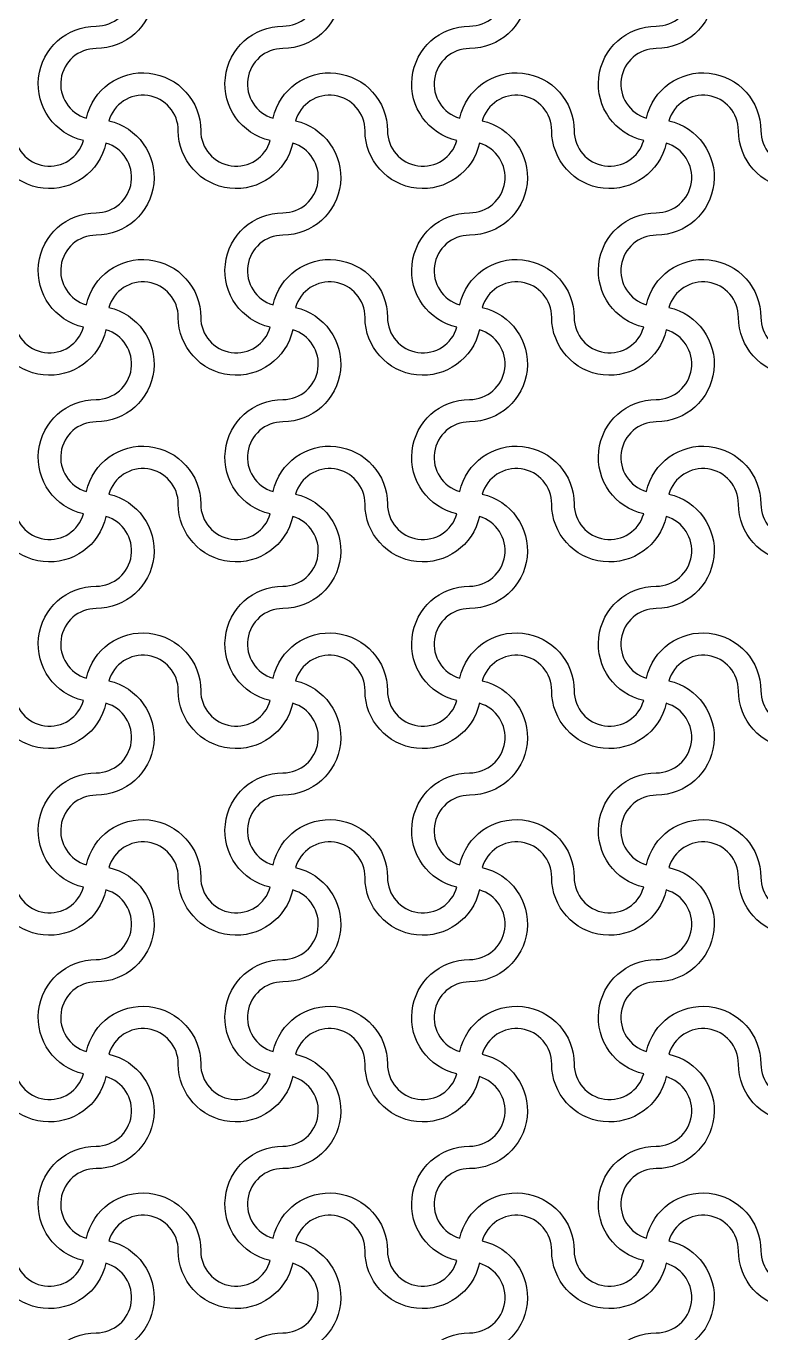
# Model space of a CAD drawing. Header units: millimetres. Extents: x 24 to 345, y 12 to 201.
# Drawn here: x 44.645 to 46.219, y 37.718 to 40.518 of the extents above; entities that cross this region are included whole.
import ezdxf

# ---------------------------------------------------------------- set-up
doc = ezdxf.new("R2010")
doc.units = ezdxf.units.MM
doc.header["$MEASUREMENT"] = 0
doc.layers.add('5th metal (rf+ground)', color=240, linetype='Continuous')

msp = doc.modelspace()

# ---------------------------------------------------------------- linework, layer by layer
at = {"layer": '5th metal (rf+ground)'}
for points in [[(44.81633, 40.66724, -0.8959788), (44.5713, 40.69421, 0.8687853), (44.42227, 40.71524, -0.8959788), (44.3953, 40.47021, 0.8687853), (44.37427, 40.32118, -0.8959788), (44.6193, 40.29421, 0.8687853), (44.76833, 40.27318, -0.8959788), (44.7953, 40.51821, 0.8687853)], [(44.81633, 40.66724, -0.8959788), (44.5713, 40.69421, 0.8687853), (44.42227, 40.71524, -0.8959788), (44.3953, 40.47021, 0.8687853), (44.37427, 40.32118, -0.8959788), (44.6193, 40.29421, 0.8687853), (44.76833, 40.27318, -0.8959788), (44.7953, 40.51821, 0.8687853)], [(44.81633, 40.66724, -0.8959788), (44.5713, 40.69421, 0.8687853), (44.42227, 40.71524, -0.8959788), (44.3953, 40.47021, 0.8687853), (44.37427, 40.32118, -0.8959788), (44.6193, 40.29421, 0.8687853), (44.76833, 40.27318, -0.8959788), (44.7953, 40.51821, 0.8687853)], [(44.81633, 40.66724, -0.8959788), (44.5713, 40.69421, 0.8687853), (44.42227, 40.71524, -0.8959788), (44.3953, 40.47021, 0.8687853), (44.37427, 40.32118, -0.8959788), (44.6193, 40.29421, 0.8687853), (44.76833, 40.27318, -0.8959788), (44.7953, 40.51821, 0.8687853)], [(45.21633, 40.66724, -0.8959788), (44.9713, 40.69421, 0.8687853), (44.82227, 40.71524, -0.8959788), (44.7953, 40.47021, 0.8687853), (44.77427, 40.32118, -0.8959788), (45.0193, 40.29421, 0.8687853), (45.16833, 40.27318, -0.8959788), (45.1953, 40.51821, 0.8687853)], [(45.21633, 40.66724, -0.8959788), (44.9713, 40.69421, 0.8687853), (44.82227, 40.71524, -0.8959788), (44.7953, 40.47021, 0.8687853), (44.77427, 40.32118, -0.8959788), (45.0193, 40.29421, 0.8687853), (45.16833, 40.27318, -0.8959788), (45.1953, 40.51821, 0.8687853)], [(45.21633, 40.66724, -0.8959788), (44.9713, 40.69421, 0.8687853), (44.82227, 40.71524, -0.8959788), (44.7953, 40.47021, 0.8687853), (44.77427, 40.32118, -0.8959788), (45.0193, 40.29421, 0.8687853), (45.16833, 40.27318, -0.8959788), (45.1953, 40.51821, 0.8687853)], [(45.21633, 40.66724, -0.8959788), (44.9713, 40.69421, 0.8687853), (44.82227, 40.71524, -0.8959788), (44.7953, 40.47021, 0.8687853), (44.77427, 40.32118, -0.8959788), (45.0193, 40.29421, 0.8687853), (45.16833, 40.27318, -0.8959788), (45.1953, 40.51821, 0.8687853)], [(45.61633, 40.66724, -0.8959788), (45.3713, 40.69421, 0.8687853), (45.22227, 40.71524, -0.8959788), (45.1953, 40.47021, 0.8687853), (45.17427, 40.32118, -0.8959788), (45.4193, 40.29421, 0.8687853), (45.56833, 40.27318, -0.8959788), (45.5953, 40.51821, 0.8687853)], [(45.61633, 40.66724, -0.8959788), (45.3713, 40.69421, 0.8687853), (45.22227, 40.71524, -0.8959788), (45.1953, 40.47021, 0.8687853), (45.17427, 40.32118, -0.8959788), (45.4193, 40.29421, 0.8687853), (45.56833, 40.27318, -0.8959788), (45.5953, 40.51821, 0.8687853)], [(45.61633, 40.66724, -0.8959788), (45.3713, 40.69421, 0.8687853), (45.22227, 40.71524, -0.8959788), (45.1953, 40.47021, 0.8687853), (45.17427, 40.32118, -0.8959788), (45.4193, 40.29421, 0.8687853), (45.56833, 40.27318, -0.8959788), (45.5953, 40.51821, 0.8687853)], [(45.61633, 40.66724, -0.8959788), (45.3713, 40.69421, 0.8687853), (45.22227, 40.71524, -0.8959788), (45.1953, 40.47021, 0.8687853), (45.17427, 40.32118, -0.8959788), (45.4193, 40.29421, 0.8687853), (45.56833, 40.27318, -0.8959788), (45.5953, 40.51821, 0.8687853)], [(46.01633, 40.66724, -0.8959788), (45.7713, 40.69421, 0.8687853), (45.62227, 40.71524, -0.8959788), (45.5953, 40.47021, 0.8687853), (45.57427, 40.32118, -0.8959788), (45.8193, 40.29421, 0.8687853), (45.96833, 40.27318, -0.8959788), (45.9953, 40.51821, 0.8687853)], [(46.01633, 40.66724, -0.8959788), (45.7713, 40.69421, 0.8687853), (45.62227, 40.71524, -0.8959788), (45.5953, 40.47021, 0.8687853), (45.57427, 40.32118, -0.8959788), (45.8193, 40.29421, 0.8687853), (45.96833, 40.27318, -0.8959788), (45.9953, 40.51821, 0.8687853)], [(46.01633, 40.66724, -0.8959788), (45.7713, 40.69421, 0.8687853), (45.62227, 40.71524, -0.8959788), (45.5953, 40.47021, 0.8687853), (45.57427, 40.32118, -0.8959788), (45.8193, 40.29421, 0.8687853), (45.96833, 40.27318, -0.8959788), (45.9953, 40.51821, 0.8687853)], [(46.01633, 40.66724, -0.8959788), (45.7713, 40.69421, 0.8687853), (45.62227, 40.71524, -0.8959788), (45.5953, 40.47021, 0.8687853), (45.57427, 40.32118, -0.8959788), (45.8193, 40.29421, 0.8687853), (45.96833, 40.27318, -0.8959788), (45.9953, 40.51821, 0.8687853)], [(46.41633, 40.66724, -0.8959788), (46.1713, 40.69421, 0.8687853), (46.02227, 40.71524, -0.8959788), (45.9953, 40.47021, 0.8687853), (45.97427, 40.32118, -0.8959788), (46.2193, 40.29421, 0.8687853), (46.36833, 40.27318, -0.8959788), (46.3953, 40.51821, 0.8687853)], [(46.41633, 40.66724, -0.8959788), (46.1713, 40.69421, 0.8687853), (46.02227, 40.71524, -0.8959788), (45.9953, 40.47021, 0.8687853), (45.97427, 40.32118, -0.8959788), (46.2193, 40.29421, 0.8687853), (46.36833, 40.27318, -0.8959788), (46.3953, 40.51821, 0.8687853)], [(46.41633, 40.66724, -0.8959788), (46.1713, 40.69421, 0.8687853), (46.02227, 40.71524, -0.8959788), (45.9953, 40.47021, 0.8687853), (45.97427, 40.32118, -0.8959788), (46.2193, 40.29421, 0.8687853), (46.36833, 40.27318, -0.8959788), (46.3953, 40.51821, 0.8687853)], [(46.41633, 40.66724, -0.8959788), (46.1713, 40.69421, 0.8687853), (46.02227, 40.71524, -0.8959788), (45.9953, 40.47021, 0.8687853), (45.97427, 40.32118, -0.8959788), (46.2193, 40.29421, 0.8687853), (46.36833, 40.27318, -0.8959788), (46.3953, 40.51821, 0.8687853)], [(44.81633, 40.26724, -0.8959788), (44.5713, 40.29421, 0.8687853), (44.42227, 40.31524, -0.8959788), (44.3953, 40.07021, 0.8687853), (44.37427, 39.92118, -0.8959788), (44.6193, 39.89421, 0.8687853), (44.76833, 39.87318, -0.8959788), (44.7953, 40.11821, 0.8687853)], [(44.81633, 40.26724, -0.8959788), (44.5713, 40.29421, 0.8687853), (44.42227, 40.31524, -0.8959788), (44.3953, 40.07021, 0.8687853), (44.37427, 39.92118, -0.8959788), (44.6193, 39.89421, 0.8687853), (44.76833, 39.87318, -0.8959788), (44.7953, 40.11821, 0.8687853)], [(44.81633, 40.26724, -0.8959788), (44.5713, 40.29421, 0.8687853), (44.42227, 40.31524, -0.8959788), (44.3953, 40.07021, 0.8687853), (44.37427, 39.92118, -0.8959788), (44.6193, 39.89421, 0.8687853), (44.76833, 39.87318, -0.8959788), (44.7953, 40.11821, 0.8687853)], [(44.81633, 40.26724, -0.8959788), (44.5713, 40.29421, 0.8687853), (44.42227, 40.31524, -0.8959788), (44.3953, 40.07021, 0.8687853), (44.37427, 39.92118, -0.8959788), (44.6193, 39.89421, 0.8687853), (44.76833, 39.87318, -0.8959788), (44.7953, 40.11821, 0.8687853)], [(45.21633, 40.26724, -0.8959788), (44.9713, 40.29421, 0.8687853), (44.82227, 40.31524, -0.8959788), (44.7953, 40.07021, 0.8687853), (44.77427, 39.92118, -0.8959788), (45.0193, 39.89421, 0.8687853), (45.16833, 39.87318, -0.8959788), (45.1953, 40.11821, 0.8687853)], [(45.21633, 40.26724, -0.8959788), (44.9713, 40.29421, 0.8687853), (44.82227, 40.31524, -0.8959788), (44.7953, 40.07021, 0.8687853), (44.77427, 39.92118, -0.8959788), (45.0193, 39.89421, 0.8687853), (45.16833, 39.87318, -0.8959788), (45.1953, 40.11821, 0.8687853)], [(45.21633, 40.26724, -0.8959788), (44.9713, 40.29421, 0.8687853), (44.82227, 40.31524, -0.8959788), (44.7953, 40.07021, 0.8687853), (44.77427, 39.92118, -0.8959788), (45.0193, 39.89421, 0.8687853), (45.16833, 39.87318, -0.8959788), (45.1953, 40.11821, 0.8687853)], [(45.21633, 40.26724, -0.8959788), (44.9713, 40.29421, 0.8687853), (44.82227, 40.31524, -0.8959788), (44.7953, 40.07021, 0.8687853), (44.77427, 39.92118, -0.8959788), (45.0193, 39.89421, 0.8687853), (45.16833, 39.87318, -0.8959788), (45.1953, 40.11821, 0.8687853)], [(45.61633, 40.26724, -0.8959788), (45.3713, 40.29421, 0.8687853), (45.22227, 40.31524, -0.8959788), (45.1953, 40.07021, 0.8687853), (45.17427, 39.92118, -0.8959788), (45.4193, 39.89421, 0.8687853), (45.56833, 39.87318, -0.8959788), (45.5953, 40.11821, 0.8687853)], [(45.61633, 40.26724, -0.8959788), (45.3713, 40.29421, 0.8687853), (45.22227, 40.31524, -0.8959788), (45.1953, 40.07021, 0.8687853), (45.17427, 39.92118, -0.8959788), (45.4193, 39.89421, 0.8687853), (45.56833, 39.87318, -0.8959788), (45.5953, 40.11821, 0.8687853)], [(45.61633, 40.26724, -0.8959788), (45.3713, 40.29421, 0.8687853), (45.22227, 40.31524, -0.8959788), (45.1953, 40.07021, 0.8687853), (45.17427, 39.92118, -0.8959788), (45.4193, 39.89421, 0.8687853), (45.56833, 39.87318, -0.8959788), (45.5953, 40.11821, 0.8687853)], [(45.61633, 40.26724, -0.8959788), (45.3713, 40.29421, 0.8687853), (45.22227, 40.31524, -0.8959788), (45.1953, 40.07021, 0.8687853), (45.17427, 39.92118, -0.8959788), (45.4193, 39.89421, 0.8687853), (45.56833, 39.87318, -0.8959788), (45.5953, 40.11821, 0.8687853)], [(46.01633, 40.26724, -0.8959788), (45.7713, 40.29421, 0.8687853), (45.62227, 40.31524, -0.8959788), (45.5953, 40.07021, 0.8687853), (45.57427, 39.92118, -0.8959788), (45.8193, 39.89421, 0.8687853), (45.96833, 39.87318, -0.8959788), (45.9953, 40.11821, 0.8687853)], [(46.01633, 40.26724, -0.8959788), (45.7713, 40.29421, 0.8687853), (45.62227, 40.31524, -0.8959788), (45.5953, 40.07021, 0.8687853), (45.57427, 39.92118, -0.8959788), (45.8193, 39.89421, 0.8687853), (45.96833, 39.87318, -0.8959788), (45.9953, 40.11821, 0.8687853)], [(46.01633, 40.26724, -0.8959788), (45.7713, 40.29421, 0.8687853), (45.62227, 40.31524, -0.8959788), (45.5953, 40.07021, 0.8687853), (45.57427, 39.92118, -0.8959788), (45.8193, 39.89421, 0.8687853), (45.96833, 39.87318, -0.8959788), (45.9953, 40.11821, 0.8687853)], [(46.01633, 40.26724, -0.8959788), (45.7713, 40.29421, 0.8687853), (45.62227, 40.31524, -0.8959788), (45.5953, 40.07021, 0.8687853), (45.57427, 39.92118, -0.8959788), (45.8193, 39.89421, 0.8687853), (45.96833, 39.87318, -0.8959788), (45.9953, 40.11821, 0.8687853)], [(46.41633, 40.26724, -0.8959788), (46.1713, 40.29421, 0.8687853), (46.02227, 40.31524, -0.8959788), (45.9953, 40.07021, 0.8687853), (45.97427, 39.92118, -0.8959788), (46.2193, 39.89421, 0.8687853), (46.36833, 39.87318, -0.8959788), (46.3953, 40.11821, 0.8687853)], [(46.41633, 40.26724, -0.8959788), (46.1713, 40.29421, 0.8687853), (46.02227, 40.31524, -0.8959788), (45.9953, 40.07021, 0.8687853), (45.97427, 39.92118, -0.8959788), (46.2193, 39.89421, 0.8687853), (46.36833, 39.87318, -0.8959788), (46.3953, 40.11821, 0.8687853)], [(46.41633, 40.26724, -0.8959788), (46.1713, 40.29421, 0.8687853), (46.02227, 40.31524, -0.8959788), (45.9953, 40.07021, 0.8687853), (45.97427, 39.92118, -0.8959788), (46.2193, 39.89421, 0.8687853), (46.36833, 39.87318, -0.8959788), (46.3953, 40.11821, 0.8687853)], [(46.41633, 40.26724, -0.8959788), (46.1713, 40.29421, 0.8687853), (46.02227, 40.31524, -0.8959788), (45.9953, 40.07021, 0.8687853), (45.97427, 39.92118, -0.8959788), (46.2193, 39.89421, 0.8687853), (46.36833, 39.87318, -0.8959788), (46.3953, 40.11821, 0.8687853)], [(44.81633, 39.86724, -0.8959788), (44.5713, 39.89421, 0.8687853), (44.42227, 39.91524, -0.8959788), (44.3953, 39.67021, 0.8687853), (44.37427, 39.52118, -0.8959788), (44.6193, 39.49421, 0.8687853), (44.76833, 39.47318, -0.8959788), (44.7953, 39.71821, 0.8687853)], [(44.81633, 39.86724, -0.8959788), (44.5713, 39.89421, 0.8687853), (44.42227, 39.91524, -0.8959788), (44.3953, 39.67021, 0.8687853), (44.37427, 39.52118, -0.8959788), (44.6193, 39.49421, 0.8687853), (44.76833, 39.47318, -0.8959788), (44.7953, 39.71821, 0.8687853)], [(44.81633, 39.86724, -0.8959788), (44.5713, 39.89421, 0.8687853), (44.42227, 39.91524, -0.8959788), (44.3953, 39.67021, 0.8687853), (44.37427, 39.52118, -0.8959788), (44.6193, 39.49421, 0.8687853), (44.76833, 39.47318, -0.8959788), (44.7953, 39.71821, 0.8687853)], [(44.81633, 39.86724, -0.8959788), (44.5713, 39.89421, 0.8687853), (44.42227, 39.91524, -0.8959788), (44.3953, 39.67021, 0.8687853), (44.37427, 39.52118, -0.8959788), (44.6193, 39.49421, 0.8687853), (44.76833, 39.47318, -0.8959788), (44.7953, 39.71821, 0.8687853)], [(45.21633, 39.86724, -0.8959788), (44.9713, 39.89421, 0.8687853), (44.82227, 39.91524, -0.8959788), (44.7953, 39.67021, 0.8687853), (44.77427, 39.52118, -0.8959788), (45.0193, 39.49421, 0.8687853), (45.16833, 39.47318, -0.8959788), (45.1953, 39.71821, 0.8687853)], [(45.21633, 39.86724, -0.8959788), (44.9713, 39.89421, 0.8687853), (44.82227, 39.91524, -0.8959788), (44.7953, 39.67021, 0.8687853), (44.77427, 39.52118, -0.8959788), (45.0193, 39.49421, 0.8687853), (45.16833, 39.47318, -0.8959788), (45.1953, 39.71821, 0.8687853)], [(45.21633, 39.86724, -0.8959788), (44.9713, 39.89421, 0.8687853), (44.82227, 39.91524, -0.8959788), (44.7953, 39.67021, 0.8687853), (44.77427, 39.52118, -0.8959788), (45.0193, 39.49421, 0.8687853), (45.16833, 39.47318, -0.8959788), (45.1953, 39.71821, 0.8687853)], [(45.21633, 39.86724, -0.8959788), (44.9713, 39.89421, 0.8687853), (44.82227, 39.91524, -0.8959788), (44.7953, 39.67021, 0.8687853), (44.77427, 39.52118, -0.8959788), (45.0193, 39.49421, 0.8687853), (45.16833, 39.47318, -0.8959788), (45.1953, 39.71821, 0.8687853)], [(45.61633, 39.86724, -0.8959788), (45.3713, 39.89421, 0.8687853), (45.22227, 39.91524, -0.8959788), (45.1953, 39.67021, 0.8687853), (45.17427, 39.52118, -0.8959788), (45.4193, 39.49421, 0.8687853), (45.56833, 39.47318, -0.8959788), (45.5953, 39.71821, 0.8687853)], [(45.61633, 39.86724, -0.8959788), (45.3713, 39.89421, 0.8687853), (45.22227, 39.91524, -0.8959788), (45.1953, 39.67021, 0.8687853), (45.17427, 39.52118, -0.8959788), (45.4193, 39.49421, 0.8687853), (45.56833, 39.47318, -0.8959788), (45.5953, 39.71821, 0.8687853)], [(45.61633, 39.86724, -0.8959788), (45.3713, 39.89421, 0.8687853), (45.22227, 39.91524, -0.8959788), (45.1953, 39.67021, 0.8687853), (45.17427, 39.52118, -0.8959788), (45.4193, 39.49421, 0.8687853), (45.56833, 39.47318, -0.8959788), (45.5953, 39.71821, 0.8687853)], [(45.61633, 39.86724, -0.8959788), (45.3713, 39.89421, 0.8687853), (45.22227, 39.91524, -0.8959788), (45.1953, 39.67021, 0.8687853), (45.17427, 39.52118, -0.8959788), (45.4193, 39.49421, 0.8687853), (45.56833, 39.47318, -0.8959788), (45.5953, 39.71821, 0.8687853)], [(46.01633, 39.86724, -0.8959788), (45.7713, 39.89421, 0.8687853), (45.62227, 39.91524, -0.8959788), (45.5953, 39.67021, 0.8687853), (45.57427, 39.52118, -0.8959788), (45.8193, 39.49421, 0.8687853), (45.96833, 39.47318, -0.8959788), (45.9953, 39.71821, 0.8687853)], [(46.01633, 39.86724, -0.8959788), (45.7713, 39.89421, 0.8687853), (45.62227, 39.91524, -0.8959788), (45.5953, 39.67021, 0.8687853), (45.57427, 39.52118, -0.8959788), (45.8193, 39.49421, 0.8687853), (45.96833, 39.47318, -0.8959788), (45.9953, 39.71821, 0.8687853)], [(46.01633, 39.86724, -0.8959788), (45.7713, 39.89421, 0.8687853), (45.62227, 39.91524, -0.8959788), (45.5953, 39.67021, 0.8687853), (45.57427, 39.52118, -0.8959788), (45.8193, 39.49421, 0.8687853), (45.96833, 39.47318, -0.8959788), (45.9953, 39.71821, 0.8687853)], [(46.01633, 39.86724, -0.8959788), (45.7713, 39.89421, 0.8687853), (45.62227, 39.91524, -0.8959788), (45.5953, 39.67021, 0.8687853), (45.57427, 39.52118, -0.8959788), (45.8193, 39.49421, 0.8687853), (45.96833, 39.47318, -0.8959788), (45.9953, 39.71821, 0.8687853)], [(46.41633, 39.86724, -0.8959788), (46.1713, 39.89421, 0.8687853), (46.02227, 39.91524, -0.8959788), (45.9953, 39.67021, 0.8687853), (45.97427, 39.52118, -0.8959788), (46.2193, 39.49421, 0.8687853), (46.36833, 39.47318, -0.8959788), (46.3953, 39.71821, 0.8687853)], [(46.41633, 39.86724, -0.8959788), (46.1713, 39.89421, 0.8687853), (46.02227, 39.91524, -0.8959788), (45.9953, 39.67021, 0.8687853), (45.97427, 39.52118, -0.8959788), (46.2193, 39.49421, 0.8687853), (46.36833, 39.47318, -0.8959788), (46.3953, 39.71821, 0.8687853)], [(46.41633, 39.86724, -0.8959788), (46.1713, 39.89421, 0.8687853), (46.02227, 39.91524, -0.8959788), (45.9953, 39.67021, 0.8687853), (45.97427, 39.52118, -0.8959788), (46.2193, 39.49421, 0.8687853), (46.36833, 39.47318, -0.8959788), (46.3953, 39.71821, 0.8687853)], [(46.41633, 39.86724, -0.8959788), (46.1713, 39.89421, 0.8687853), (46.02227, 39.91524, -0.8959788), (45.9953, 39.67021, 0.8687853), (45.97427, 39.52118, -0.8959788), (46.2193, 39.49421, 0.8687853), (46.36833, 39.47318, -0.8959788), (46.3953, 39.71821, 0.8687853)], [(44.81633, 39.46724, -0.8959788), (44.5713, 39.49421, 0.8687853), (44.42227, 39.51524, -0.8959788), (44.3953, 39.27021, 0.8687853), (44.37427, 39.12118, -0.8959788), (44.6193, 39.09421, 0.8687853), (44.76833, 39.07318, -0.8959788), (44.7953, 39.31821, 0.8687853)], [(44.81633, 39.46724, -0.8959788), (44.5713, 39.49421, 0.8687853), (44.42227, 39.51524, -0.8959788), (44.3953, 39.27021, 0.8687853), (44.37427, 39.12118, -0.8959788), (44.6193, 39.09421, 0.8687853), (44.76833, 39.07318, -0.8959788), (44.7953, 39.31821, 0.8687853)], [(44.81633, 39.46724, -0.8959788), (44.5713, 39.49421, 0.8687853), (44.42227, 39.51524, -0.8959788), (44.3953, 39.27021, 0.8687853), (44.37427, 39.12118, -0.8959788), (44.6193, 39.09421, 0.8687853), (44.76833, 39.07318, -0.8959788), (44.7953, 39.31821, 0.8687853)], [(44.81633, 39.46724, -0.8959788), (44.5713, 39.49421, 0.8687853), (44.42227, 39.51524, -0.8959788), (44.3953, 39.27021, 0.8687853), (44.37427, 39.12118, -0.8959788), (44.6193, 39.09421, 0.8687853), (44.76833, 39.07318, -0.8959788), (44.7953, 39.31821, 0.8687853)], [(45.21633, 39.46724, -0.8959788), (44.9713, 39.49421, 0.8687853), (44.82227, 39.51524, -0.8959788), (44.7953, 39.27021, 0.8687853), (44.77427, 39.12118, -0.8959788), (45.0193, 39.09421, 0.8687853), (45.16833, 39.07318, -0.8959788), (45.1953, 39.31821, 0.8687853)], [(45.21633, 39.46724, -0.8959788), (44.9713, 39.49421, 0.8687853), (44.82227, 39.51524, -0.8959788), (44.7953, 39.27021, 0.8687853), (44.77427, 39.12118, -0.8959788), (45.0193, 39.09421, 0.8687853), (45.16833, 39.07318, -0.8959788), (45.1953, 39.31821, 0.8687853)], [(45.21633, 39.46724, -0.8959788), (44.9713, 39.49421, 0.8687853), (44.82227, 39.51524, -0.8959788), (44.7953, 39.27021, 0.8687853), (44.77427, 39.12118, -0.8959788), (45.0193, 39.09421, 0.8687853), (45.16833, 39.07318, -0.8959788), (45.1953, 39.31821, 0.8687853)], [(45.21633, 39.46724, -0.8959788), (44.9713, 39.49421, 0.8687853), (44.82227, 39.51524, -0.8959788), (44.7953, 39.27021, 0.8687853), (44.77427, 39.12118, -0.8959788), (45.0193, 39.09421, 0.8687853), (45.16833, 39.07318, -0.8959788), (45.1953, 39.31821, 0.8687853)], [(45.61633, 39.46724, -0.8959788), (45.3713, 39.49421, 0.8687853), (45.22227, 39.51524, -0.8959788), (45.1953, 39.27021, 0.8687853), (45.17427, 39.12118, -0.8959788), (45.4193, 39.09421, 0.8687853), (45.56833, 39.07318, -0.8959788), (45.5953, 39.31821, 0.8687853)], [(45.61633, 39.46724, -0.8959788), (45.3713, 39.49421, 0.8687853), (45.22227, 39.51524, -0.8959788), (45.1953, 39.27021, 0.8687853), (45.17427, 39.12118, -0.8959788), (45.4193, 39.09421, 0.8687853), (45.56833, 39.07318, -0.8959788), (45.5953, 39.31821, 0.8687853)], [(45.61633, 39.46724, -0.8959788), (45.3713, 39.49421, 0.8687853), (45.22227, 39.51524, -0.8959788), (45.1953, 39.27021, 0.8687853), (45.17427, 39.12118, -0.8959788), (45.4193, 39.09421, 0.8687853), (45.56833, 39.07318, -0.8959788), (45.5953, 39.31821, 0.8687853)], [(45.61633, 39.46724, -0.8959788), (45.3713, 39.49421, 0.8687853), (45.22227, 39.51524, -0.8959788), (45.1953, 39.27021, 0.8687853), (45.17427, 39.12118, -0.8959788), (45.4193, 39.09421, 0.8687853), (45.56833, 39.07318, -0.8959788), (45.5953, 39.31821, 0.8687853)], [(46.01633, 39.46724, -0.8959788), (45.7713, 39.49421, 0.8687853), (45.62227, 39.51524, -0.8959788), (45.5953, 39.27021, 0.8687853), (45.57427, 39.12118, -0.8959788), (45.8193, 39.09421, 0.8687853), (45.96833, 39.07318, -0.8959788), (45.9953, 39.31821, 0.8687853)], [(46.01633, 39.46724, -0.8959788), (45.7713, 39.49421, 0.8687853), (45.62227, 39.51524, -0.8959788), (45.5953, 39.27021, 0.8687853), (45.57427, 39.12118, -0.8959788), (45.8193, 39.09421, 0.8687853), (45.96833, 39.07318, -0.8959788), (45.9953, 39.31821, 0.8687853)], [(46.01633, 39.46724, -0.8959788), (45.7713, 39.49421, 0.8687853), (45.62227, 39.51524, -0.8959788), (45.5953, 39.27021, 0.8687853), (45.57427, 39.12118, -0.8959788), (45.8193, 39.09421, 0.8687853), (45.96833, 39.07318, -0.8959788), (45.9953, 39.31821, 0.8687853)], [(46.01633, 39.46724, -0.8959788), (45.7713, 39.49421, 0.8687853), (45.62227, 39.51524, -0.8959788), (45.5953, 39.27021, 0.8687853), (45.57427, 39.12118, -0.8959788), (45.8193, 39.09421, 0.8687853), (45.96833, 39.07318, -0.8959788), (45.9953, 39.31821, 0.8687853)], [(46.41633, 39.46724, -0.8959788), (46.1713, 39.49421, 0.8687853), (46.02227, 39.51524, -0.8959788), (45.9953, 39.27021, 0.8687853), (45.97427, 39.12118, -0.8959788), (46.2193, 39.09421, 0.8687853), (46.36833, 39.07318, -0.8959788), (46.3953, 39.31821, 0.8687853)], [(46.41633, 39.46724, -0.8959788), (46.1713, 39.49421, 0.8687853), (46.02227, 39.51524, -0.8959788), (45.9953, 39.27021, 0.8687853), (45.97427, 39.12118, -0.8959788), (46.2193, 39.09421, 0.8687853), (46.36833, 39.07318, -0.8959788), (46.3953, 39.31821, 0.8687853)], [(46.41633, 39.46724, -0.8959788), (46.1713, 39.49421, 0.8687853), (46.02227, 39.51524, -0.8959788), (45.9953, 39.27021, 0.8687853), (45.97427, 39.12118, -0.8959788), (46.2193, 39.09421, 0.8687853), (46.36833, 39.07318, -0.8959788), (46.3953, 39.31821, 0.8687853)], [(46.41633, 39.46724, -0.8959788), (46.1713, 39.49421, 0.8687853), (46.02227, 39.51524, -0.8959788), (45.9953, 39.27021, 0.8687853), (45.97427, 39.12118, -0.8959788), (46.2193, 39.09421, 0.8687853), (46.36833, 39.07318, -0.8959788), (46.3953, 39.31821, 0.8687853)], [(44.81633, 39.06724, -0.8959788), (44.5713, 39.09421, 0.8687853), (44.42227, 39.11524, -0.8959788), (44.3953, 38.87021, 0.8687853), (44.37427, 38.72118, -0.8959788), (44.6193, 38.69421, 0.8687853), (44.76833, 38.67318, -0.8959788), (44.7953, 38.91821, 0.8687853)], [(44.81633, 39.06724, -0.8959788), (44.5713, 39.09421, 0.8687853), (44.42227, 39.11524, -0.8959788), (44.3953, 38.87021, 0.8687853), (44.37427, 38.72118, -0.8959788), (44.6193, 38.69421, 0.8687853), (44.76833, 38.67318, -0.8959788), (44.7953, 38.91821, 0.8687853)], [(44.81633, 39.06724, -0.8959788), (44.5713, 39.09421, 0.8687853), (44.42227, 39.11524, -0.8959788), (44.3953, 38.87021, 0.8687853), (44.37427, 38.72118, -0.8959788), (44.6193, 38.69421, 0.8687853), (44.76833, 38.67318, -0.8959788), (44.7953, 38.91821, 0.8687853)], [(44.81633, 39.06724, -0.8959788), (44.5713, 39.09421, 0.8687853), (44.42227, 39.11524, -0.8959788), (44.3953, 38.87021, 0.8687853), (44.37427, 38.72118, -0.8959788), (44.6193, 38.69421, 0.8687853), (44.76833, 38.67318, -0.8959788), (44.7953, 38.91821, 0.8687853)], [(45.21633, 39.06724, -0.8959788), (44.9713, 39.09421, 0.8687853), (44.82227, 39.11524, -0.8959788), (44.7953, 38.87021, 0.8687853), (44.77427, 38.72118, -0.8959788), (45.0193, 38.69421, 0.8687853), (45.16833, 38.67318, -0.8959788), (45.1953, 38.91821, 0.8687853)], [(45.21633, 39.06724, -0.8959788), (44.9713, 39.09421, 0.8687853), (44.82227, 39.11524, -0.8959788), (44.7953, 38.87021, 0.8687853), (44.77427, 38.72118, -0.8959788), (45.0193, 38.69421, 0.8687853), (45.16833, 38.67318, -0.8959788), (45.1953, 38.91821, 0.8687853)], [(45.21633, 39.06724, -0.8959788), (44.9713, 39.09421, 0.8687853), (44.82227, 39.11524, -0.8959788), (44.7953, 38.87021, 0.8687853), (44.77427, 38.72118, -0.8959788), (45.0193, 38.69421, 0.8687853), (45.16833, 38.67318, -0.8959788), (45.1953, 38.91821, 0.8687853)], [(45.21633, 39.06724, -0.8959788), (44.9713, 39.09421, 0.8687853), (44.82227, 39.11524, -0.8959788), (44.7953, 38.87021, 0.8687853), (44.77427, 38.72118, -0.8959788), (45.0193, 38.69421, 0.8687853), (45.16833, 38.67318, -0.8959788), (45.1953, 38.91821, 0.8687853)], [(45.61633, 39.06724, -0.8959788), (45.3713, 39.09421, 0.8687853), (45.22227, 39.11524, -0.8959788), (45.1953, 38.87021, 0.8687853), (45.17427, 38.72118, -0.8959788), (45.4193, 38.69421, 0.8687853), (45.56833, 38.67318, -0.8959788), (45.5953, 38.91821, 0.8687853)], [(45.61633, 39.06724, -0.8959788), (45.3713, 39.09421, 0.8687853), (45.22227, 39.11524, -0.8959788), (45.1953, 38.87021, 0.8687853), (45.17427, 38.72118, -0.8959788), (45.4193, 38.69421, 0.8687853), (45.56833, 38.67318, -0.8959788), (45.5953, 38.91821, 0.8687853)], [(45.61633, 39.06724, -0.8959788), (45.3713, 39.09421, 0.8687853), (45.22227, 39.11524, -0.8959788), (45.1953, 38.87021, 0.8687853), (45.17427, 38.72118, -0.8959788), (45.4193, 38.69421, 0.8687853), (45.56833, 38.67318, -0.8959788), (45.5953, 38.91821, 0.8687853)], [(45.61633, 39.06724, -0.8959788), (45.3713, 39.09421, 0.8687853), (45.22227, 39.11524, -0.8959788), (45.1953, 38.87021, 0.8687853), (45.17427, 38.72118, -0.8959788), (45.4193, 38.69421, 0.8687853), (45.56833, 38.67318, -0.8959788), (45.5953, 38.91821, 0.8687853)], [(46.01633, 39.06724, -0.8959788), (45.7713, 39.09421, 0.8687853), (45.62227, 39.11524, -0.8959788), (45.5953, 38.87021, 0.8687853), (45.57427, 38.72118, -0.8959788), (45.8193, 38.69421, 0.8687853), (45.96833, 38.67318, -0.8959788), (45.9953, 38.91821, 0.8687853)], [(46.01633, 39.06724, -0.8959788), (45.7713, 39.09421, 0.8687853), (45.62227, 39.11524, -0.8959788), (45.5953, 38.87021, 0.8687853), (45.57427, 38.72118, -0.8959788), (45.8193, 38.69421, 0.8687853), (45.96833, 38.67318, -0.8959788), (45.9953, 38.91821, 0.8687853)], [(46.01633, 39.06724, -0.8959788), (45.7713, 39.09421, 0.8687853), (45.62227, 39.11524, -0.8959788), (45.5953, 38.87021, 0.8687853), (45.57427, 38.72118, -0.8959788), (45.8193, 38.69421, 0.8687853), (45.96833, 38.67318, -0.8959788), (45.9953, 38.91821, 0.8687853)], [(46.01633, 39.06724, -0.8959788), (45.7713, 39.09421, 0.8687853), (45.62227, 39.11524, -0.8959788), (45.5953, 38.87021, 0.8687853), (45.57427, 38.72118, -0.8959788), (45.8193, 38.69421, 0.8687853), (45.96833, 38.67318, -0.8959788), (45.9953, 38.91821, 0.8687853)], [(46.41633, 39.06724, -0.8959788), (46.1713, 39.09421, 0.8687853), (46.02227, 39.11524, -0.8959788), (45.9953, 38.87021, 0.8687853), (45.97427, 38.72118, -0.8959788), (46.2193, 38.69421, 0.8687853), (46.36833, 38.67318, -0.8959788), (46.3953, 38.91821, 0.8687853)], [(46.41633, 39.06724, -0.8959788), (46.1713, 39.09421, 0.8687853), (46.02227, 39.11524, -0.8959788), (45.9953, 38.87021, 0.8687853), (45.97427, 38.72118, -0.8959788), (46.2193, 38.69421, 0.8687853), (46.36833, 38.67318, -0.8959788), (46.3953, 38.91821, 0.8687853)], [(46.41633, 39.06724, -0.8959788), (46.1713, 39.09421, 0.8687853), (46.02227, 39.11524, -0.8959788), (45.9953, 38.87021, 0.8687853), (45.97427, 38.72118, -0.8959788), (46.2193, 38.69421, 0.8687853), (46.36833, 38.67318, -0.8959788), (46.3953, 38.91821, 0.8687853)], [(46.41633, 39.06724, -0.8959788), (46.1713, 39.09421, 0.8687853), (46.02227, 39.11524, -0.8959788), (45.9953, 38.87021, 0.8687853), (45.97427, 38.72118, -0.8959788), (46.2193, 38.69421, 0.8687853), (46.36833, 38.67318, -0.8959788), (46.3953, 38.91821, 0.8687853)], [(44.81633, 38.66724, -0.8959788), (44.5713, 38.69421, 0.8687853), (44.42227, 38.71524, -0.8959788), (44.3953, 38.47021, 0.8687853), (44.37427, 38.32118, -0.8959788), (44.6193, 38.29421, 0.8687853), (44.76833, 38.27318, -0.8959788), (44.7953, 38.51821, 0.8687853)], [(44.81633, 38.66724, -0.8959788), (44.5713, 38.69421, 0.8687853), (44.42227, 38.71524, -0.8959788), (44.3953, 38.47021, 0.8687853), (44.37427, 38.32118, -0.8959788), (44.6193, 38.29421, 0.8687853), (44.76833, 38.27318, -0.8959788), (44.7953, 38.51821, 0.8687853)], [(44.81633, 38.66724, -0.8959788), (44.5713, 38.69421, 0.8687853), (44.42227, 38.71524, -0.8959788), (44.3953, 38.47021, 0.8687853), (44.37427, 38.32118, -0.8959788), (44.6193, 38.29421, 0.8687853), (44.76833, 38.27318, -0.8959788), (44.7953, 38.51821, 0.8687853)], [(44.81633, 38.66724, -0.8959788), (44.5713, 38.69421, 0.8687853), (44.42227, 38.71524, -0.8959788), (44.3953, 38.47021, 0.8687853), (44.37427, 38.32118, -0.8959788), (44.6193, 38.29421, 0.8687853), (44.76833, 38.27318, -0.8959788), (44.7953, 38.51821, 0.8687853)], [(45.21633, 38.66724, -0.8959788), (44.9713, 38.69421, 0.8687853), (44.82227, 38.71524, -0.8959788), (44.7953, 38.47021, 0.8687853), (44.77427, 38.32118, -0.8959788), (45.0193, 38.29421, 0.8687853), (45.16833, 38.27318, -0.8959788), (45.1953, 38.51821, 0.8687853)], [(45.21633, 38.66724, -0.8959788), (44.9713, 38.69421, 0.8687853), (44.82227, 38.71524, -0.8959788), (44.7953, 38.47021, 0.8687853), (44.77427, 38.32118, -0.8959788), (45.0193, 38.29421, 0.8687853), (45.16833, 38.27318, -0.8959788), (45.1953, 38.51821, 0.8687853)], [(45.21633, 38.66724, -0.8959788), (44.9713, 38.69421, 0.8687853), (44.82227, 38.71524, -0.8959788), (44.7953, 38.47021, 0.8687853), (44.77427, 38.32118, -0.8959788), (45.0193, 38.29421, 0.8687853), (45.16833, 38.27318, -0.8959788), (45.1953, 38.51821, 0.8687853)], [(45.21633, 38.66724, -0.8959788), (44.9713, 38.69421, 0.8687853), (44.82227, 38.71524, -0.8959788), (44.7953, 38.47021, 0.8687853), (44.77427, 38.32118, -0.8959788), (45.0193, 38.29421, 0.8687853), (45.16833, 38.27318, -0.8959788), (45.1953, 38.51821, 0.8687853)], [(45.61633, 38.66724, -0.8959788), (45.3713, 38.69421, 0.8687853), (45.22227, 38.71524, -0.8959788), (45.1953, 38.47021, 0.8687853), (45.17427, 38.32118, -0.8959788), (45.4193, 38.29421, 0.8687853), (45.56833, 38.27318, -0.8959788), (45.5953, 38.51821, 0.8687853)], [(45.61633, 38.66724, -0.8959788), (45.3713, 38.69421, 0.8687853), (45.22227, 38.71524, -0.8959788), (45.1953, 38.47021, 0.8687853), (45.17427, 38.32118, -0.8959788), (45.4193, 38.29421, 0.8687853), (45.56833, 38.27318, -0.8959788), (45.5953, 38.51821, 0.8687853)], [(45.61633, 38.66724, -0.8959788), (45.3713, 38.69421, 0.8687853), (45.22227, 38.71524, -0.8959788), (45.1953, 38.47021, 0.8687853), (45.17427, 38.32118, -0.8959788), (45.4193, 38.29421, 0.8687853), (45.56833, 38.27318, -0.8959788), (45.5953, 38.51821, 0.8687853)], [(45.61633, 38.66724, -0.8959788), (45.3713, 38.69421, 0.8687853), (45.22227, 38.71524, -0.8959788), (45.1953, 38.47021, 0.8687853), (45.17427, 38.32118, -0.8959788), (45.4193, 38.29421, 0.8687853), (45.56833, 38.27318, -0.8959788), (45.5953, 38.51821, 0.8687853)], [(46.01633, 38.66724, -0.8959788), (45.7713, 38.69421, 0.8687853), (45.62227, 38.71524, -0.8959788), (45.5953, 38.47021, 0.8687853), (45.57427, 38.32118, -0.8959788), (45.8193, 38.29421, 0.8687853), (45.96833, 38.27318, -0.8959788), (45.9953, 38.51821, 0.8687853)], [(46.01633, 38.66724, -0.8959788), (45.7713, 38.69421, 0.8687853), (45.62227, 38.71524, -0.8959788), (45.5953, 38.47021, 0.8687853), (45.57427, 38.32118, -0.8959788), (45.8193, 38.29421, 0.8687853), (45.96833, 38.27318, -0.8959788), (45.9953, 38.51821, 0.8687853)], [(46.01633, 38.66724, -0.8959788), (45.7713, 38.69421, 0.8687853), (45.62227, 38.71524, -0.8959788), (45.5953, 38.47021, 0.8687853), (45.57427, 38.32118, -0.8959788), (45.8193, 38.29421, 0.8687853), (45.96833, 38.27318, -0.8959788), (45.9953, 38.51821, 0.8687853)], [(46.01633, 38.66724, -0.8959788), (45.7713, 38.69421, 0.8687853), (45.62227, 38.71524, -0.8959788), (45.5953, 38.47021, 0.8687853), (45.57427, 38.32118, -0.8959788), (45.8193, 38.29421, 0.8687853), (45.96833, 38.27318, -0.8959788), (45.9953, 38.51821, 0.8687853)], [(46.41633, 38.66724, -0.8959788), (46.1713, 38.69421, 0.8687853), (46.02227, 38.71524, -0.8959788), (45.9953, 38.47021, 0.8687853), (45.97427, 38.32118, -0.8959788), (46.2193, 38.29421, 0.8687853), (46.36833, 38.27318, -0.8959788), (46.3953, 38.51821, 0.8687853)], [(46.41633, 38.66724, -0.8959788), (46.1713, 38.69421, 0.8687853), (46.02227, 38.71524, -0.8959788), (45.9953, 38.47021, 0.8687853), (45.97427, 38.32118, -0.8959788), (46.2193, 38.29421, 0.8687853), (46.36833, 38.27318, -0.8959788), (46.3953, 38.51821, 0.8687853)], [(46.41633, 38.66724, -0.8959788), (46.1713, 38.69421, 0.8687853), (46.02227, 38.71524, -0.8959788), (45.9953, 38.47021, 0.8687853), (45.97427, 38.32118, -0.8959788), (46.2193, 38.29421, 0.8687853), (46.36833, 38.27318, -0.8959788), (46.3953, 38.51821, 0.8687853)], [(46.41633, 38.66724, -0.8959788), (46.1713, 38.69421, 0.8687853), (46.02227, 38.71524, -0.8959788), (45.9953, 38.47021, 0.8687853), (45.97427, 38.32118, -0.8959788), (46.2193, 38.29421, 0.8687853), (46.36833, 38.27318, -0.8959788), (46.3953, 38.51821, 0.8687853)], [(44.81633, 38.26724, -0.8959788), (44.5713, 38.29421, 0.8687853), (44.42227, 38.31524, -0.8959788), (44.3953, 38.07021, 0.8687853), (44.37427, 37.92118, -0.8959788), (44.6193, 37.89421, 0.8687853), (44.76833, 37.87318, -0.8959788), (44.7953, 38.11821, 0.8687853)], [(44.81633, 38.26724, -0.8959788), (44.5713, 38.29421, 0.8687853), (44.42227, 38.31524, -0.8959788), (44.3953, 38.07021, 0.8687853), (44.37427, 37.92118, -0.8959788), (44.6193, 37.89421, 0.8687853), (44.76833, 37.87318, -0.8959788), (44.7953, 38.11821, 0.8687853)], [(44.81633, 38.26724, -0.8959788), (44.5713, 38.29421, 0.8687853), (44.42227, 38.31524, -0.8959788), (44.3953, 38.07021, 0.8687853), (44.37427, 37.92118, -0.8959788), (44.6193, 37.89421, 0.8687853), (44.76833, 37.87318, -0.8959788), (44.7953, 38.11821, 0.8687853)], [(44.81633, 38.26724, -0.8959788), (44.5713, 38.29421, 0.8687853), (44.42227, 38.31524, -0.8959788), (44.3953, 38.07021, 0.8687853), (44.37427, 37.92118, -0.8959788), (44.6193, 37.89421, 0.8687853), (44.76833, 37.87318, -0.8959788), (44.7953, 38.11821, 0.8687853)], [(45.21633, 38.26724, -0.8959788), (44.9713, 38.29421, 0.8687853), (44.82227, 38.31524, -0.8959788), (44.7953, 38.07021, 0.8687853), (44.77427, 37.92118, -0.8959788), (45.0193, 37.89421, 0.8687853), (45.16833, 37.87318, -0.8959788), (45.1953, 38.11821, 0.8687853)], [(45.21633, 38.26724, -0.8959788), (44.9713, 38.29421, 0.8687853), (44.82227, 38.31524, -0.8959788), (44.7953, 38.07021, 0.8687853), (44.77427, 37.92118, -0.8959788), (45.0193, 37.89421, 0.8687853), (45.16833, 37.87318, -0.8959788), (45.1953, 38.11821, 0.8687853)], [(45.21633, 38.26724, -0.8959788), (44.9713, 38.29421, 0.8687853), (44.82227, 38.31524, -0.8959788), (44.7953, 38.07021, 0.8687853), (44.77427, 37.92118, -0.8959788), (45.0193, 37.89421, 0.8687853), (45.16833, 37.87318, -0.8959788), (45.1953, 38.11821, 0.8687853)], [(45.21633, 38.26724, -0.8959788), (44.9713, 38.29421, 0.8687853), (44.82227, 38.31524, -0.8959788), (44.7953, 38.07021, 0.8687853), (44.77427, 37.92118, -0.8959788), (45.0193, 37.89421, 0.8687853), (45.16833, 37.87318, -0.8959788), (45.1953, 38.11821, 0.8687853)], [(45.61633, 38.26724, -0.8959788), (45.3713, 38.29421, 0.8687853), (45.22227, 38.31524, -0.8959788), (45.1953, 38.07021, 0.8687853), (45.17427, 37.92118, -0.8959788), (45.4193, 37.89421, 0.8687853), (45.56833, 37.87318, -0.8959788), (45.5953, 38.11821, 0.8687853)], [(45.61633, 38.26724, -0.8959788), (45.3713, 38.29421, 0.8687853), (45.22227, 38.31524, -0.8959788), (45.1953, 38.07021, 0.8687853), (45.17427, 37.92118, -0.8959788), (45.4193, 37.89421, 0.8687853), (45.56833, 37.87318, -0.8959788), (45.5953, 38.11821, 0.8687853)], [(45.61633, 38.26724, -0.8959788), (45.3713, 38.29421, 0.8687853), (45.22227, 38.31524, -0.8959788), (45.1953, 38.07021, 0.8687853), (45.17427, 37.92118, -0.8959788), (45.4193, 37.89421, 0.8687853), (45.56833, 37.87318, -0.8959788), (45.5953, 38.11821, 0.8687853)], [(45.61633, 38.26724, -0.8959788), (45.3713, 38.29421, 0.8687853), (45.22227, 38.31524, -0.8959788), (45.1953, 38.07021, 0.8687853), (45.17427, 37.92118, -0.8959788), (45.4193, 37.89421, 0.8687853), (45.56833, 37.87318, -0.8959788), (45.5953, 38.11821, 0.8687853)], [(46.01633, 38.26724, -0.8959788), (45.7713, 38.29421, 0.8687853), (45.62227, 38.31524, -0.8959788), (45.5953, 38.07021, 0.8687853), (45.57427, 37.92118, -0.8959788), (45.8193, 37.89421, 0.8687853), (45.96833, 37.87318, -0.8959788), (45.9953, 38.11821, 0.8687853)], [(46.01633, 38.26724, -0.8959788), (45.7713, 38.29421, 0.8687853), (45.62227, 38.31524, -0.8959788), (45.5953, 38.07021, 0.8687853), (45.57427, 37.92118, -0.8959788), (45.8193, 37.89421, 0.8687853), (45.96833, 37.87318, -0.8959788), (45.9953, 38.11821, 0.8687853)], [(46.01633, 38.26724, -0.8959788), (45.7713, 38.29421, 0.8687853), (45.62227, 38.31524, -0.8959788), (45.5953, 38.07021, 0.8687853), (45.57427, 37.92118, -0.8959788), (45.8193, 37.89421, 0.8687853), (45.96833, 37.87318, -0.8959788), (45.9953, 38.11821, 0.8687853)], [(46.01633, 38.26724, -0.8959788), (45.7713, 38.29421, 0.8687853), (45.62227, 38.31524, -0.8959788), (45.5953, 38.07021, 0.8687853), (45.57427, 37.92118, -0.8959788), (45.8193, 37.89421, 0.8687853), (45.96833, 37.87318, -0.8959788), (45.9953, 38.11821, 0.8687853)], [(46.41633, 38.26724, -0.8959788), (46.1713, 38.29421, 0.8687853), (46.02227, 38.31524, -0.8959788), (45.9953, 38.07021, 0.8687853), (45.97427, 37.92118, -0.8959788), (46.2193, 37.89421, 0.8687853), (46.36833, 37.87318, -0.8959788), (46.3953, 38.11821, 0.8687853)], [(46.41633, 38.26724, -0.8959788), (46.1713, 38.29421, 0.8687853), (46.02227, 38.31524, -0.8959788), (45.9953, 38.07021, 0.8687853), (45.97427, 37.92118, -0.8959788), (46.2193, 37.89421, 0.8687853), (46.36833, 37.87318, -0.8959788), (46.3953, 38.11821, 0.8687853)], [(46.41633, 38.26724, -0.8959788), (46.1713, 38.29421, 0.8687853), (46.02227, 38.31524, -0.8959788), (45.9953, 38.07021, 0.8687853), (45.97427, 37.92118, -0.8959788), (46.2193, 37.89421, 0.8687853), (46.36833, 37.87318, -0.8959788), (46.3953, 38.11821, 0.8687853)], [(46.41633, 38.26724, -0.8959788), (46.1713, 38.29421, 0.8687853), (46.02227, 38.31524, -0.8959788), (45.9953, 38.07021, 0.8687853), (45.97427, 37.92118, -0.8959788), (46.2193, 37.89421, 0.8687853), (46.36833, 37.87318, -0.8959788), (46.3953, 38.11821, 0.8687853)], [(44.81633, 37.86724, -0.8959788), (44.5713, 37.89421, 0.8687853), (44.42227, 37.91524, -0.8959788), (44.3953, 37.67021, 0.8687853), (44.37427, 37.52118, -0.8959788), (44.6193, 37.49421, 0.8687853), (44.76833, 37.47318, -0.8959788), (44.7953, 37.71821, 0.8687853)], [(44.81633, 37.86724, -0.8959788), (44.5713, 37.89421, 0.8687853), (44.42227, 37.91524, -0.8959788), (44.3953, 37.67021, 0.8687853), (44.37427, 37.52118, -0.8959788), (44.6193, 37.49421, 0.8687853), (44.76833, 37.47318, -0.8959788), (44.7953, 37.71821, 0.8687853)], [(44.81633, 37.86724, -0.8959788), (44.5713, 37.89421, 0.8687853), (44.42227, 37.91524, -0.8959788), (44.3953, 37.67021, 0.8687853), (44.37427, 37.52118, -0.8959788), (44.6193, 37.49421, 0.8687853), (44.76833, 37.47318, -0.8959788), (44.7953, 37.71821, 0.8687853)], [(44.81633, 37.86724, -0.8959788), (44.5713, 37.89421, 0.8687853), (44.42227, 37.91524, -0.8959788), (44.3953, 37.67021, 0.8687853), (44.37427, 37.52118, -0.8959788), (44.6193, 37.49421, 0.8687853), (44.76833, 37.47318, -0.8959788), (44.7953, 37.71821, 0.8687853)], [(45.21633, 37.86724, -0.8959788), (44.9713, 37.89421, 0.8687853), (44.82227, 37.91524, -0.8959788), (44.7953, 37.67021, 0.8687853), (44.77427, 37.52118, -0.8959788), (45.0193, 37.49421, 0.8687853), (45.16833, 37.47318, -0.8959788), (45.1953, 37.71821, 0.8687853)], [(45.21633, 37.86724, -0.8959788), (44.9713, 37.89421, 0.8687853), (44.82227, 37.91524, -0.8959788), (44.7953, 37.67021, 0.8687853), (44.77427, 37.52118, -0.8959788), (45.0193, 37.49421, 0.8687853), (45.16833, 37.47318, -0.8959788), (45.1953, 37.71821, 0.8687853)], [(45.21633, 37.86724, -0.8959788), (44.9713, 37.89421, 0.8687853), (44.82227, 37.91524, -0.8959788), (44.7953, 37.67021, 0.8687853), (44.77427, 37.52118, -0.8959788), (45.0193, 37.49421, 0.8687853), (45.16833, 37.47318, -0.8959788), (45.1953, 37.71821, 0.8687853)], [(45.21633, 37.86724, -0.8959788), (44.9713, 37.89421, 0.8687853), (44.82227, 37.91524, -0.8959788), (44.7953, 37.67021, 0.8687853), (44.77427, 37.52118, -0.8959788), (45.0193, 37.49421, 0.8687853), (45.16833, 37.47318, -0.8959788), (45.1953, 37.71821, 0.8687853)], [(45.61633, 37.86724, -0.8959788), (45.3713, 37.89421, 0.8687853), (45.22227, 37.91524, -0.8959788), (45.1953, 37.67021, 0.8687853), (45.17427, 37.52118, -0.8959788), (45.4193, 37.49421, 0.8687853), (45.56833, 37.47318, -0.8959788), (45.5953, 37.71821, 0.8687853)], [(45.61633, 37.86724, -0.8959788), (45.3713, 37.89421, 0.8687853), (45.22227, 37.91524, -0.8959788), (45.1953, 37.67021, 0.8687853), (45.17427, 37.52118, -0.8959788), (45.4193, 37.49421, 0.8687853), (45.56833, 37.47318, -0.8959788), (45.5953, 37.71821, 0.8687853)], [(45.61633, 37.86724, -0.8959788), (45.3713, 37.89421, 0.8687853), (45.22227, 37.91524, -0.8959788), (45.1953, 37.67021, 0.8687853), (45.17427, 37.52118, -0.8959788), (45.4193, 37.49421, 0.8687853), (45.56833, 37.47318, -0.8959788), (45.5953, 37.71821, 0.8687853)], [(45.61633, 37.86724, -0.8959788), (45.3713, 37.89421, 0.8687853), (45.22227, 37.91524, -0.8959788), (45.1953, 37.67021, 0.8687853), (45.17427, 37.52118, -0.8959788), (45.4193, 37.49421, 0.8687853), (45.56833, 37.47318, -0.8959788), (45.5953, 37.71821, 0.8687853)], [(46.01633, 37.86724, -0.8959788), (45.7713, 37.89421, 0.8687853), (45.62227, 37.91524, -0.8959788), (45.5953, 37.67021, 0.8687853), (45.57427, 37.52118, -0.8959788), (45.8193, 37.49421, 0.8687853), (45.96833, 37.47318, -0.8959788), (45.9953, 37.71821, 0.8687853)], [(46.01633, 37.86724, -0.8959788), (45.7713, 37.89421, 0.8687853), (45.62227, 37.91524, -0.8959788), (45.5953, 37.67021, 0.8687853), (45.57427, 37.52118, -0.8959788), (45.8193, 37.49421, 0.8687853), (45.96833, 37.47318, -0.8959788), (45.9953, 37.71821, 0.8687853)], [(46.01633, 37.86724, -0.8959788), (45.7713, 37.89421, 0.8687853), (45.62227, 37.91524, -0.8959788), (45.5953, 37.67021, 0.8687853), (45.57427, 37.52118, -0.8959788), (45.8193, 37.49421, 0.8687853), (45.96833, 37.47318, -0.8959788), (45.9953, 37.71821, 0.8687853)], [(46.01633, 37.86724, -0.8959788), (45.7713, 37.89421, 0.8687853), (45.62227, 37.91524, -0.8959788), (45.5953, 37.67021, 0.8687853), (45.57427, 37.52118, -0.8959788), (45.8193, 37.49421, 0.8687853), (45.96833, 37.47318, -0.8959788), (45.9953, 37.71821, 0.8687853)], [(46.41633, 37.86724, -0.8959788), (46.1713, 37.89421, 0.8687853), (46.02227, 37.91524, -0.8959788), (45.9953, 37.67021, 0.8687853), (45.97427, 37.52118, -0.8959788), (46.2193, 37.49421, 0.8687853), (46.36833, 37.47318, -0.8959788), (46.3953, 37.71821, 0.8687853)], [(46.41633, 37.86724, -0.8959788), (46.1713, 37.89421, 0.8687853), (46.02227, 37.91524, -0.8959788), (45.9953, 37.67021, 0.8687853), (45.97427, 37.52118, -0.8959788), (46.2193, 37.49421, 0.8687853), (46.36833, 37.47318, -0.8959788), (46.3953, 37.71821, 0.8687853)], [(46.41633, 37.86724, -0.8959788), (46.1713, 37.89421, 0.8687853), (46.02227, 37.91524, -0.8959788), (45.9953, 37.67021, 0.8687853), (45.97427, 37.52118, -0.8959788), (46.2193, 37.49421, 0.8687853), (46.36833, 37.47318, -0.8959788), (46.3953, 37.71821, 0.8687853)], [(46.41633, 37.86724, -0.8959788), (46.1713, 37.89421, 0.8687853), (46.02227, 37.91524, -0.8959788), (45.9953, 37.67021, 0.8687853), (45.97427, 37.52118, -0.8959788), (46.2193, 37.49421, 0.8687853), (46.36833, 37.47318, -0.8959788), (46.3953, 37.71821, 0.8687853)]]:
    msp.add_lwpolyline(points, format="xyb", close=True, dxfattribs=at)

doc.saveas('drawing.dxf')
